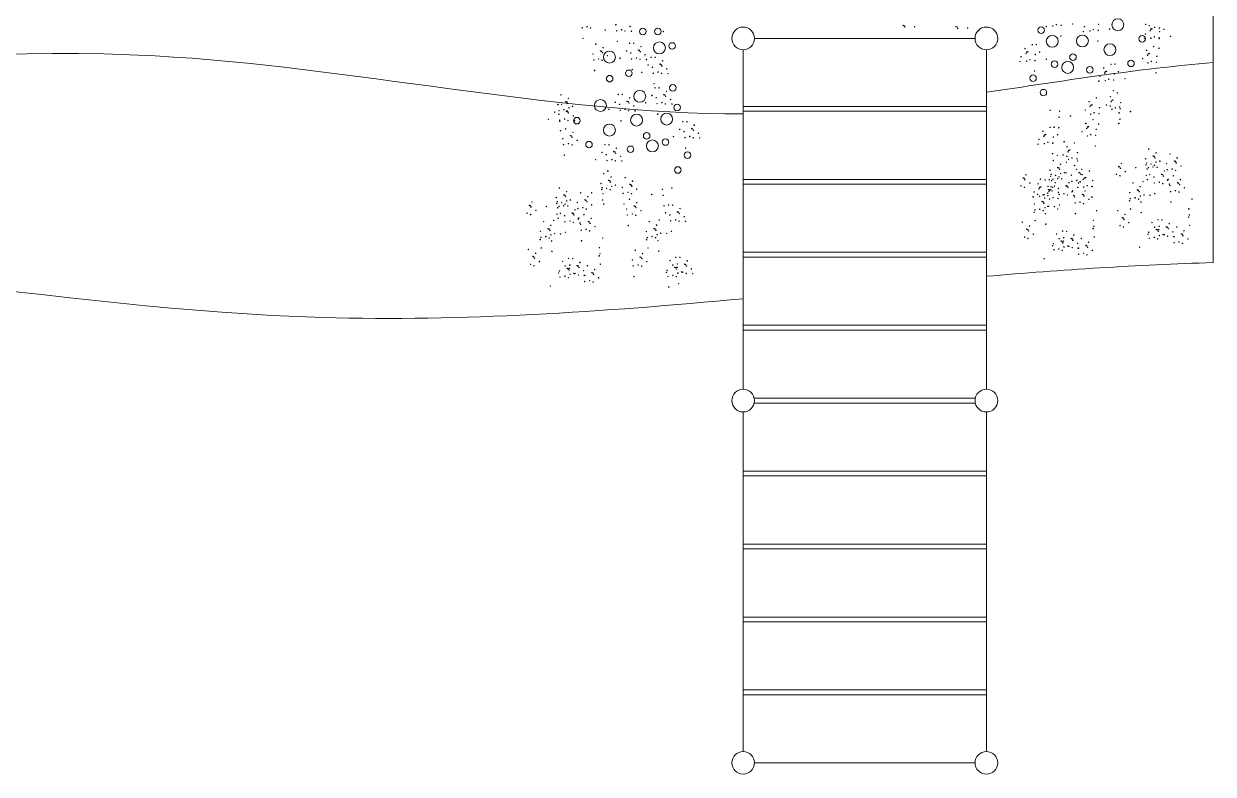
# Model space of a CAD drawing. Header units: millimetres. Extents: x 19901 to 59163, y 13732 to 30178.
# Drawn here: x 38932 to 39666, y 26534 to 26997 of the extents above; entities that cross this region are included whole.
import ezdxf

# ---------------------------------------------------------------- set-up
doc = ezdxf.new("R2010")
doc.units = ezdxf.units.MM
doc.layers.get('0').update_dxf_attribs({"lineweight": 18})
for name, color, linetype, lineweight in [('A-FURN', 8, 'Continuous', 13), ('Curve di livello', 6, 'Continuous', 9), ('Vegetazione', 53, 'Continuous', 9), ('Verde', 86, 'Continuous', 5)]:
    doc.layers.add(name, color=color, linetype=linetype, lineweight=lineweight)

msp = doc.modelspace()

# ---------------------------------------------------------------- linework, layer by layer
msp.add_line((39665.82, 28856.17), (39665.83, 26849.81))
at = {"layer": 'A-FURN'}
for p, q in [((39518.91, 26988.17), (39382.91, 26988.17)), ((39375.91, 26771.67), (39375.91, 26981.17)), ((39525.91, 26771.67), (39525.91, 26981.17)), ((39525.91, 26946.17), (39375.91, 26946.17)), ((39525.91, 26943.17), (39375.91, 26943.17)), ((39525.91, 26901.17), (39375.91, 26901.17)), ((39525.91, 26898.17), (39375.91, 26898.17)), ((39525.91, 26856.17), (39375.91, 26856.17)), ((39525.91, 26853.17), (39375.91, 26853.17)), ((39525.91, 26811.17), (39375.91, 26811.17)), ((39525.91, 26808.17), (39375.91, 26808.17)), ((39519.07, 26766.17), (39382.75, 26766.17)), ((39382.75, 26763.17), (39519.07, 26763.17)), ((39375.91, 26548.17), (39375.91, 26757.67)), ((39525.91, 26548.17), (39525.91, 26757.67)), ((39375.91, 26721.17), (39525.91, 26721.17)), ((39375.91, 26718.17), (39525.91, 26718.17)), ((39375.91, 26676.17), (39525.91, 26676.17)), ((39375.91, 26673.17), (39525.91, 26673.17)), ((39375.91, 26631.17), (39525.91, 26631.17)), ((39375.91, 26628.17), (39525.91, 26628.17)), ((39375.91, 26586.17), (39525.91, 26586.17)), ((39375.91, 26583.17), (39525.91, 26583.17)), ((39382.91, 26541.17), (39518.91, 26541.17))]:
    msp.add_line(p, q, dxfattribs=at)
for centre in [(39375.91, 26988.17), (39525.91, 26988.17), (39375.91, 26764.67), (39525.91, 26764.67), (39375.91, 26541.17), (39525.91, 26541.17)]:
    msp.add_circle(centre, 7, dxfattribs=at)
at = {"layer": 'Curve di livello'}
for points, knots in [([(38505.82, 26947.27), (38674.61, 26952.01), (38965.92, 27011.27), (39255.41, 26941.75), (39375.91, 26941.53)], [851.89565, 851.89565, 851.89565, 851.89565, 1359.236516, 1723.307966, 1723.307966, 1723.307966, 1723.307966]), ([(37665.83, 26856.18), (37835.32, 26829.23), (38152.79, 26778.76), (38635.41, 26892.88), (39036.5, 26801.27), (39289.47, 26819.62), (39375.91, 26827.5)], [0, 0, 0, 0, 510.207258, 955.712193, 1456.747415, 1716.625225, 1716.625225, 1716.625225, 1716.625225])]:
    msp.add_open_spline(points, degree=3, knots=knots, dxfattribs=at)
for points in [[(39525.91, 26954.9), (39572.46, 26961.76), (39619.05, 26969.46), (39665.82, 26973.21)], [(39525.91, 26841.38), (39572.53, 26845.32), (39619.17, 26848.51), (39665.83, 26849.81)]]:
    msp.add_open_spline(points, degree=3, dxfattribs=at)
at = {"layer": 'Vegetazione'}
for centre, radius in [((39607.01, 26996.57), 3.67), ((39314.04, 26992.36), 2.02), ((39323.24, 26992.42), 2.02), ((39559.74, 26993.22), 2.02), ((39324.25, 26982.32), 3.67), ((39332.06, 26983.49), 2.02), ((39566.56, 26986.4), 3.67), ((39585.14, 26986.58), 3.67), ((39622.02, 26987.87), 2.02), ((39293.42, 26976.62), 3.67), ((39579.34, 26976.62), 2.02), ((39602.1, 26981.2), 3.67), ((39567.91, 26972.28), 2.02), ((39576.08, 26970.27), 3.67), ((39589.71, 26968.77), 2.02), ((39615.13, 26972.76), 2.02), ((39293.53, 26963.31), 2.02), ((39305.42, 26966.63), 2.02), ((39554.7, 26963.66), 2.02), ((39332.54, 26957.6), 2.02), ((39561.06, 26954.71), 2.02), ((39287.84, 26946.76), 3.67), ((39312.13, 26952.41), 3.67), ((39328.69, 26938.38), 3.67), ((39335.21, 26945.49), 2.02), ((39273.22, 26937.4), 2.02), ((39293.42, 26931.61), 3.67), ((39310.13, 26937.74), 3.67), ((39316.36, 26928.04), 2.02), ((39280.78, 26922.61), 2.02), ((39306.35, 26919.75), 2.02), ((39319.9, 26921.84), 3.67), ((39327.97, 26924.22), 2.02), ((39341.55, 26916.18), 2.02), ((39335.59, 26906.96), 2.02)]:
    msp.add_circle(centre, radius, dxfattribs=at)
at = {"layer": 'Verde'}
for centre in [(39276.59, 26994.7), (39279.61, 26995.35), (39281.76, 26994.58), (39290.78, 26993.38), (39297.34, 26996.56), (39297.81, 26992.86), (39300.83, 26993.5), (39302.98, 26992.73), (39306.18, 26995.52), (39474.51, 26996.27), (39475.15, 26995.99), (39475.63, 26995.16), (39481.72, 26995.33), (39507.17, 26995.43), (39507.81, 26995.15), (39508.29, 26994.31), (39514.38, 26994.49), (39562.94, 26995.51), (39566.94, 26995.83), (39569.05, 26996.7), (39572.09, 26996.18), (39579.1, 26997.02), (39586.42, 26995.36), (39589.75, 26992.72), (39591.86, 26993.59), (39594.9, 26993.07), (39595.21, 26996.8), (39601.91, 26993.91), (39624.19, 26996.78), (39626.41, 26996), (39626.98, 26992.89), (39627.46, 26993.73), (39627.51, 26994.13), (39628.1, 26994), (39629.63, 26995), (39632.67, 26994.49), (39635.43, 26993.77), (39277.08, 26988.22), (39298.3, 26986.37), (39306.99, 26992.58), (39326.63, 26992.42), (39571.89, 26989.68), (39585.75, 26992.4), (39594.7, 26986.57), (39623.36, 26987.95), (39624.04, 26990.91), (39627.36, 26988.27), (39629.47, 26989.14), (39632.47, 26987.99), (39632.52, 26988.62), (39632.83, 26992.35), (39639.52, 26989.46), (39283.25, 26978.54), (39284.96, 26984.6), (39287.89, 26980.41), (39288.54, 26980.16), (39289.06, 26979.34), (39289.49, 26982.48), (39303.92, 26980.42), (39305.78, 26985.21), (39306.58, 26979.11), (39308.3, 26985.17), (39311.23, 26980.98), (39311.88, 26980.73), (39312.39, 26979.91), (39312.83, 26983.05), (39315.42, 26978.07), (39549.74, 26981.89), (39550.31, 26978.78), (39550.79, 26979.62), (39551.43, 26979.89), (39554.17, 26984.21), (39556.15, 26978.23), (39556.68, 26984.36), (39558.75, 26979.66), (39624.68, 26980.82), (39625.73, 26978.54), (39626.37, 26978.82), (39629.11, 26983.14), (39632.31, 26982.12), (39283.72, 26974.84), (39286.74, 26975.49), (39288.89, 26974.71), (39292.09, 26977.5), (39300.02, 26975.93), (39307.05, 26975.41), (39310.07, 26976.06), (39312.22, 26975.28), (39316.23, 26975.14), (39317.25, 26971.71), (39319.11, 26976.5), (39321.62, 26976.46), (39324.56, 26972.27), (39325.21, 26972.02), (39325.72, 26971.2), (39326.15, 26974.34), (39546.69, 26973.84), (39547.36, 26976.8), (39550.69, 26974.16), (39552.8, 26975.03), (39555.84, 26974.51), (39562.85, 26975.35), (39602.77, 26972.15), (39605.28, 26972.3), (39622.3, 26975.73), (39625.25, 26977.71), (39625.63, 26973.08), (39627.74, 26973.96), (39630.78, 26973.44), (39631.09, 26977.16), (39284.21, 26968.35), (39307.54, 26968.92), (39313.35, 26967.22), (39319.91, 26970.4), (39320.38, 26966.7), (39323.4, 26967.35), (39325.55, 26966.57), (39328.75, 26969.36), (39329.56, 26966.43), (39555.64, 26968.01), (39595.97, 26964.74), (39598.34, 26969.83), (39598.91, 26966.71), (39599.39, 26967.55), (39600.03, 26967.83), (39604.75, 26966.17), (39607.36, 26967.6), (39611.45, 26963.29), (39630.58, 26966.94), (39320.87, 26960.21), (39321.46, 26957.71), (39323.98, 26957.67), (39595.29, 26961.77), (39599.29, 26962.09), (39601.4, 26962.96), (39604.24, 26955.95), (39604.44, 26962.45), (39263.54, 26953.3), (39266.47, 26949.11), (39267.12, 26948.86), (39268.07, 26951.18), (39296.95, 26948.81), (39298.81, 26953.6), (39301.33, 26953.56), (39304.26, 26949.37), (39304.91, 26949.12), (39305.86, 26951.44), (39319.6, 26952.93), (39322.26, 26951.62), (39326.91, 26953.48), (39327.56, 26953.23), (39328.07, 26952.42), (39328.51, 26955.55), (39331.1, 26950.57), (39589.3, 26949.12), (39593.73, 26951.44), (39602.36, 26952.19), (39602.93, 26949.08), (39603.41, 26949.91), (39604.05, 26950.19), (39606.79, 26954.51), (39259.57, 26942.7), (39261.43, 26947.49), (39261.82, 26947.25), (39262.23, 26941.39), (39262.29, 26943.54), (39263.95, 26947.45), (39265.31, 26944.19), (39266.88, 26943.26), (39267.46, 26943.41), (39267.53, 26943.01), (39267.63, 26948.05), (39268.04, 26942.19), (39268.48, 26945.33), (39270.66, 26946.2), (39293.05, 26944.32), (39299.61, 26947.5), (39300.09, 26943.8), (39303.1, 26944.44), (39305.25, 26943.67), (39305.42, 26948.3), (39308.45, 26946.46), (39309.26, 26943.52), (39315.7, 26948.44), (39322.73, 26947.91), (39323.22, 26941.42), (39325.75, 26948.56), (39327.9, 26947.78), (39331.91, 26947.64), (39565.24, 26943.8), (39571.08, 26943.25), (39586.92, 26944.03), (39589.87, 26946.01), (39590.25, 26941.38), (39590.35, 26946.84), (39590.99, 26947.12), (39592.36, 26942.26), (39595.4, 26941.74), (39595.71, 26945.46), (39599.98, 26947.1), (39602.29, 26946.46), (39603.31, 26944.46), (39605.42, 26945.33), (39607.82, 26942.2), (39608.13, 26945.92), (39608.46, 26944.81), (39608.77, 26948.53), (39614.82, 26943.04), (39255.67, 26938.22), (39262.71, 26937.69), (39262.78, 26937.06), (39265.72, 26938.34), (39267.87, 26937.56), (39271.08, 26940.35), (39271.88, 26937.42), (39300.57, 26937.31), (39338.65, 26936.78), (39341.17, 26936.74), (39345.7, 26934.62), (39570.77, 26939.53), (39577.78, 26940.37), (39587.26, 26935.7), (39591.69, 26938.02), (39595.2, 26935.24), (39607.62, 26935.7), (39608.26, 26938.31), (39263.2, 26931.2), (39266.35, 26932.36), (39269.28, 26928.17), (39269.93, 26927.92), (39270.44, 26927.1), (39270.88, 26930.24), (39332.89, 26927.5), (39336.79, 26931.99), (39339.45, 26930.68), (39339.93, 26926.98), (39342.94, 26927.63), (39344.1, 26932.55), (39344.75, 26932.3), (39345.09, 26926.85), (39345.26, 26931.48), (39348.3, 26929.64), (39349.1, 26926.71), (39560.79, 26930.91), (39561.36, 26927.8), (39561.84, 26928.64), (39562.48, 26928.92), (39565.22, 26933.23), (39567.2, 26927.26), (39567.73, 26933.38), (39569.8, 26928.68), (39570.57, 26933.03), (39584.88, 26930.61), (39587.83, 26932.59), (39588.21, 26927.97), (39588.31, 26933.43), (39588.95, 26933.71), (39590.32, 26928.84), (39593.36, 26928.33), (39593.67, 26932.05), (39264.63, 26926.3), (39265.11, 26922.6), (39268.12, 26923.25), (39270.27, 26922.47), (39273.48, 26925.26), (39290.63, 26922.58), (39293.15, 26922.54), (39297.68, 26920.42), (39340.42, 26920.49), (39557.73, 26922.86), (39558.41, 26925.82), (39561.73, 26923.18), (39563.85, 26924.05), (39566.89, 26923.53), (39573.89, 26924.37), (39575.69, 26921.29), (39577.38, 26919.3), (39580.12, 26923.61), (39593.16, 26921.82), (39626.09, 26919.87), (39265.6, 26916.11), (39284.87, 26913.31), (39288.77, 26917.8), (39291.43, 26916.48), (39291.91, 26912.78), (39294.92, 26913.43), (39296.08, 26918.35), (39296.73, 26918.1), (39297.07, 26912.65), (39297.24, 26917.29), (39300.28, 26915.44), (39301.08, 26912.51), (39566.69, 26917.03), (39567.23, 26912.78), (39569.7, 26915.99), (39573.32, 26916.2), (39575.54, 26915.44), (39576.26, 26918.18), (39576.64, 26913.56), (39576.74, 26919.02), (39578.75, 26914.43), (39581.79, 26913.91), (39582.1, 26917.64), (39582.23, 26912.56), (39624.11, 26913.9), (39628.84, 26915.56), (39629.48, 26915.28), (39629.95, 26914.44), (39630.52, 26917.55), (39632.9, 26912.46), (39639.15, 26916.8), (39641.89, 26912.49), (39642.53, 26912.21), (39643.58, 26914.48), (39289.91, 26904.74), (39292.4, 26906.29), (39565.25, 26906.81), (39569.97, 26908.47), (39570.61, 26908.19), (39571.09, 26907.35), (39571.66, 26910.47), (39571.73, 26904.74), (39574.04, 26905.38), (39575.03, 26905.22), (39575.23, 26911.72), (39580.29, 26909.71), (39581.59, 26907.41), (39583.03, 26905.4), (39583.67, 26905.12), (39584.72, 26907.39), (39589.5, 26906.44), (39607.51, 26909.12), (39608.15, 26908.84), (39608.62, 26908), (39609.2, 26911.12), (39611.57, 26906.03), (39618.06, 26908.4), (39624.42, 26910.17), (39624.75, 26911.28), (39625.06, 26907.56), (39625.88, 26908.44), (39627.46, 26910.69), (39628.73, 26908.79), (39629.58, 26909.82), (39630.59, 26911.83), (39631.24, 26908.64), (39635.67, 26906.32), (39637.17, 26910.83), (39637.48, 26907.1), (39640.52, 26907.62), (39642.64, 26906.75), (39643.01, 26911.37), (39645.96, 26909.39), (39288.2, 26898.69), (39292.84, 26900.55), (39293.5, 26900.3), (39294.01, 26899.49), (39294.44, 26902.62), (39297.04, 26897.64), (39303.09, 26902.25), (39306.03, 26898.06), (39306.68, 26897.81), (39307.62, 26900.13), (39548.64, 26902.03), (39549.28, 26901.75), (39549.76, 26900.91), (39550.33, 26904.03), (39552.71, 26898.94), (39557.77, 26898.46), (39559.2, 26901.31), (39562.2, 26900.78), (39564.71, 26900.93), (39565.56, 26903.09), (39565.89, 26904.2), (39566.2, 26900.47), (39567.02, 26901.35), (39568.37, 26899.13), (39568.6, 26903.6), (39569.86, 26901.7), (39570.71, 26902.73), (39572.37, 26901.55), (39575.12, 26897.24), (39576.8, 26899.24), (39578.31, 26903.74), (39578.62, 26900.02), (39581.66, 26900.53), (39582.69, 26899.03), (39583.77, 26899.66), (39584.15, 26904.28), (39585.07, 26904.12), (39585.64, 26901.01), (39586.11, 26901.85), (39586.75, 26902.12), (39587.09, 26902.3), (39588.13, 26897.26), (39591.48, 26900.46), (39606.13, 26904.25), (39608.25, 26903.38), (39616.33, 26899.02), (39622.56, 26899.78), (39624.62, 26903.67), (39625.27, 26901.06), (39626.65, 26904.09), (39629.25, 26902.67), (39629.56, 26898.94), (39632.61, 26899.46), (39633.98, 26904.33), (39634.62, 26904.05), (39634.72, 26898.59), (39635.1, 26903.21), (39637.68, 26900.6), (39638.04, 26901.23), (39638.72, 26898.27), (39639.21, 26897.41), (39641.19, 26903.39), (39643.93, 26899.07), (39644.57, 26898.79), (39645.05, 26897.95), (39645.62, 26901.07), (39260.56, 26889.97), (39262.54, 26895.95), (39265.29, 26891.63), (39265.93, 26891.35), (39266.4, 26890.52), (39266.97, 26893.63), (39275.6, 26892.88), (39280.03, 26890.56), (39282.39, 26892.93), (39288.67, 26894.98), (39288.95, 26896.11), (39289.43, 26892.4), (39291.69, 26895.63), (39293.84, 26894.85), (39294.77, 26896.91), (39301.38, 26896.2), (39301.85, 26892.49), (39304.87, 26893.14), (39307.02, 26892.36), (39307.19, 26897), (39310.22, 26895.15), (39319.52, 26891.9), (39326.08, 26895.07), (39326.56, 26891.37), (39331.89, 26895.88), (39547.27, 26897.16), (39549.38, 26896.29), (39554.72, 26890.41), (39555.39, 26893.37), (39557.47, 26891.93), (39558.34, 26895.35), (39558.72, 26890.73), (39558.82, 26896.19), (39559.46, 26896.47), (39560.83, 26891.6), (39561.57, 26891.72), (39563.7, 26892.69), (39563.87, 26891.09), (39563.94, 26896.81), (39564.18, 26894.81), (39564.51, 26893.7), (39564.99, 26894.54), (39565.63, 26894.81), (39565.76, 26896.59), (39566.4, 26893.97), (39566.78, 26896.23), (39567, 26889.95), (39567.79, 26897.01), (39570.36, 26893.15), (39570.39, 26895.58), (39570.7, 26891.86), (39570.88, 26891.92), (39573.74, 26892.37), (39575.76, 26896.96), (39575.86, 26891.5), (39576.23, 26896.12), (39578.82, 26893.51), (39579.18, 26894.15), (39579.86, 26891.18), (39580.34, 26890.32), (39582.33, 26896.3), (39585.07, 26891.98), (39585.71, 26891.7), (39586.01, 26896.39), (39586.19, 26890.87), (39586.76, 26893.98), (39590.97, 26890.24), (39591.17, 26896.74), (39614.35, 26893.05), (39619.08, 26894.71), (39619.72, 26894.43), (39620.19, 26893.59), (39620.76, 26896.7), (39620.92, 26890.85), (39623.14, 26891.61), (39626.76, 26891.4), (39629.77, 26892.44), (39639.52, 26893.69), (39642.56, 26894.2), (39644.68, 26893.33), (39648, 26895.98), (39243.96, 26885.19), (39244.6, 26884.91), (39245.07, 26884.08), (39245.65, 26887.19), (39254.51, 26884.47), (39260.87, 26886.25), (39261.2, 26887.36), (39261.51, 26883.64), (39262.34, 26884.52), (39263.91, 26886.77), (39265.18, 26884.87), (39266.03, 26885.89), (39267.05, 26887.9), (39267.69, 26884.72), (39269.35, 26888.54), (39273.62, 26886.9), (39273.93, 26883.18), (39276.97, 26883.69), (39278.35, 26888.56), (39278.98, 26888.28), (39279.09, 26882.82), (39279.46, 26887.44), (39282.41, 26885.47), (39289.16, 26888.5), (39289.92, 26885.91), (39302.34, 26886), (39304.01, 26882.88), (39305.72, 26888.94), (39308.66, 26884.75), (39309.31, 26884.5), (39309.82, 26883.68), (39310.25, 26886.82), (39327.04, 26884.88), (39329.87, 26885.36), (39332.38, 26885.32), (39336.91, 26883.2), (39555.49, 26885.96), (39558.84, 26882.75), (39560.21, 26887.62), (39560.85, 26887.34), (39561.33, 26886.5), (39561.9, 26889.62), (39562.05, 26883.77), (39563.67, 26884.58), (39564.28, 26884.53), (39564.89, 26889.08), (39567.89, 26884.31), (39569.84, 26882.93), (39570.05, 26889.43), (39570.9, 26885.36), (39580.66, 26886.6), (39583.7, 26887.12), (39585.81, 26886.24), (39589.13, 26888.89), (39614.22, 26887.97), (39614.66, 26889.32), (39614.86, 26882.82), (39617.7, 26889.84), (39619.82, 26888.97), (39621.23, 26887.13), (39639.72, 26887.19), (39650.78, 26883), (39652.76, 26888.97), (39242.59, 26880.33), (39244.7, 26879.46), (39248.02, 26882.1), (39259.01, 26875.86), (39261.07, 26879.75), (39261.72, 26877.14), (39263.1, 26880.17), (39265.71, 26878.74), (39269.06, 26875.54), (39270.43, 26880.4), (39271.07, 26880.12), (39271.55, 26879.29), (39272.12, 26882.4), (39274.13, 26876.68), (39274.49, 26877.31), (39277.64, 26879.46), (39282.07, 26877.14), (39304.48, 26879.18), (39307.5, 26879.83), (39309.65, 26879.05), (39312.85, 26881.84), (39324.11, 26876.09), (39328, 26880.58), (39330.67, 26879.27), (39331.14, 26875.56), (39334.16, 26876.21), (39335.31, 26881.13), (39335.96, 26880.88), (39336.31, 26875.43), (39336.48, 26880.07), (39339.51, 26878.22), (39340.32, 26875.29), (39555.36, 26880.88), (39555.8, 26882.24), (39556, 26875.74), (39560.95, 26881.88), (39562.36, 26880.04), (39580.86, 26880.1), (39591.91, 26875.91), (39593.89, 26881.89), (39606.96, 26881.85), (39609.7, 26877.53), (39610.34, 26877.26), (39610.82, 26876.42), (39611.39, 26879.53), (39621.43, 26880.63), (39631.75, 26876.34), (39634.25, 26876.19), (39650.65, 26877.92), (39651.09, 26879.28), (39250.8, 26869.12), (39252.78, 26875.1), (39255.53, 26870.78), (39256.17, 26870.5), (39256.64, 26869.67), (39257.22, 26872.78), (39266.02, 26875.02), (39266.22, 26868.52), (39271.17, 26874.66), (39275.17, 26874.34), (39275.66, 26873.49), (39275.97, 26869.76), (39279.01, 26870.28), (39280.39, 26875.15), (39281.02, 26874.87), (39281.13, 26869.41), (39281.5, 26874.03), (39284.45, 26872.05), (39304.97, 26872.69), (39316.2, 26869), (39317.92, 26875.05), (39320.85, 26870.86), (39321.5, 26870.61), (39322.01, 26869.8), (39322.45, 26872.93), (39325.05, 26867.95), (39328.67, 26867.9), (39331.63, 26869.08), (39548.09, 26874.76), (39550.84, 26870.45), (39551.48, 26870.17), (39551.95, 26869.33), (39552.53, 26872.44), (39562.57, 26873.54), (39572.88, 26869.26), (39575.39, 26869.11), (39591.79, 26870.83), (39592.22, 26872.19), (39608.33, 26872.67), (39610.44, 26871.8), (39613.77, 26874.44), (39626.1, 26868.57), (39628.08, 26874.54), (39629.67, 26871.65), (39630.83, 26870.22), (39631.47, 26869.95), (39631.94, 26869.11), (39632.27, 26870.22), (39632.51, 26872.22), (39637, 26871.88), (39637.64, 26871.6), (39638.12, 26870.76), (39638.69, 26873.88), (39641.06, 26868.79), (39643.38, 26871.8), (39647.82, 26869.48), (39651.29, 26872.78), (39250.67, 26864.04), (39251.11, 26865.4), (39254.16, 26865.92), (39256.27, 26865.04), (39257.37, 26866.93), (39257.68, 26863.21), (39259.59, 26867.69), (39263.21, 26867.47), (39276.17, 26863.26), (39289.21, 26865.05), (39316.3, 26863.92), (39316.68, 26865.29), (39319.69, 26865.94), (39321.84, 26865.16), (39322.86, 26867.1), (39323.33, 26863.39), (39549.47, 26865.58), (39551.58, 26864.71), (39554.9, 26867.35), (39567.24, 26861.48), (39569.22, 26867.45), (39570.81, 26864.56), (39571.96, 26863.14), (39572.6, 26862.86), (39573.08, 26862.02), (39573.41, 26863.13), (39573.65, 26865.13), (39578.14, 26864.79), (39578.78, 26864.51), (39579.25, 26863.67), (39579.82, 26866.79), (39582.2, 26861.7), (39584.52, 26864.71), (39588.95, 26862.4), (39592.43, 26865.69), (39625.58, 26867.33), (39626.41, 26864.84), (39629.45, 26865.36), (39631.57, 26864.49), (39632.58, 26866.5), (39634.89, 26867.13), (39635.63, 26867.01), (39637.74, 26866.14), (39641.4, 26865.83), (39641.71, 26862.1), (39641.74, 26865.82), (39644.76, 26862.62), (39646.13, 26867.49), (39646.77, 26867.21), (39646.87, 26861.75), (39647.24, 26866.37), (39650.19, 26864.39), (39243.41, 26857.92), (39246.15, 26853.61), (39246.79, 26853.33), (39247.84, 26855.61), (39251.32, 26858.9), (39257.88, 26856.71), (39287.1, 26854), (39287.23, 26859.08), (39287.54, 26855.35), (39309.31, 26857.48), (39312.24, 26853.29), (39313.84, 26855.36), (39317.17, 26858.81), (39323.82, 26856.9), (39566.72, 26860.25), (39567.55, 26857.75), (39570.59, 26858.27), (39572.7, 26857.4), (39573.72, 26859.41), (39576.03, 26860.04), (39576.76, 26859.92), (39578.88, 26859.05), (39582.54, 26858.74), (39582.85, 26855.02), (39582.88, 26858.73), (39585.89, 26855.53), (39587.27, 26860.4), (39587.9, 26860.12), (39588.01, 26854.66), (39588.38, 26859.28), (39591.33, 26857.31), (39620.47, 26859.31), (39244.78, 26848.74), (39246.89, 26847.87), (39247.27, 26852.49), (39250.22, 26850.52), (39264.53, 26850.62), (39266.12, 26847.72), (39267.28, 26846.3), (39267.92, 26846.02), (39268.2, 26852.42), (39268.73, 26846.29), (39268.96, 26848.3), (39270.71, 26852.27), (39273.45, 26847.95), (39274.09, 26847.67), (39274.57, 26846.84), (39275.14, 26849.95), (39279.83, 26847.88), (39287.74, 26848.85), (39307.6, 26851.43), (39308.07, 26847.72), (39311.09, 26848.37), (39312.89, 26853.04), (39313.24, 26847.59), (39313.41, 26852.23), (39316.44, 26850.38), (39330.74, 26851.11), (39332.45, 26848.29), (39333.67, 26846.92), (39334.32, 26853.08), (39334.32, 26846.67), (39335.12, 26846.98), (39335.27, 26848.99), (39336.83, 26853.04), (39339.76, 26848.85), (39340.41, 26848.6), (39340.93, 26847.78), (39341.36, 26850.92), (39343.96, 26845.94), (39561.61, 26852.23), (39262.03, 26843.41), (39262.55, 26844.64), (39262.86, 26840.92), (39265.9, 26841.43), (39268.02, 26840.56), (39268.39, 26845.18), (39269.04, 26842.57), (39271.34, 26843.21), (39272.08, 26843.09), (39274.19, 26842.22), (39277.51, 26844.86), (39277.85, 26841.9), (39278.19, 26841.9), (39281.21, 26838.7), (39282.58, 26843.56), (39283.22, 26843.28), (39283.7, 26842.45), (39284.27, 26845.56), (39286.64, 26840.47), (39308.56, 26841.24), (39328.56, 26843.8), (39329.02, 26845.06), (39329.5, 26841.35), (39332.51, 26842), (39334.66, 26841.22), (39334.83, 26845.86), (39335.59, 26843.28), (39337.86, 26844.01), (39338.61, 26843.93), (39340.76, 26843.15), (39344.77, 26843.01), (39256.92, 26835.39), (39278.16, 26838.18), (39283.32, 26837.82), (39329.98, 26834.87), (39336.08, 26836.79)]:
    msp.add_circle(centre, 0.158, dxfattribs=at)

doc.saveas('drawing.dxf')
